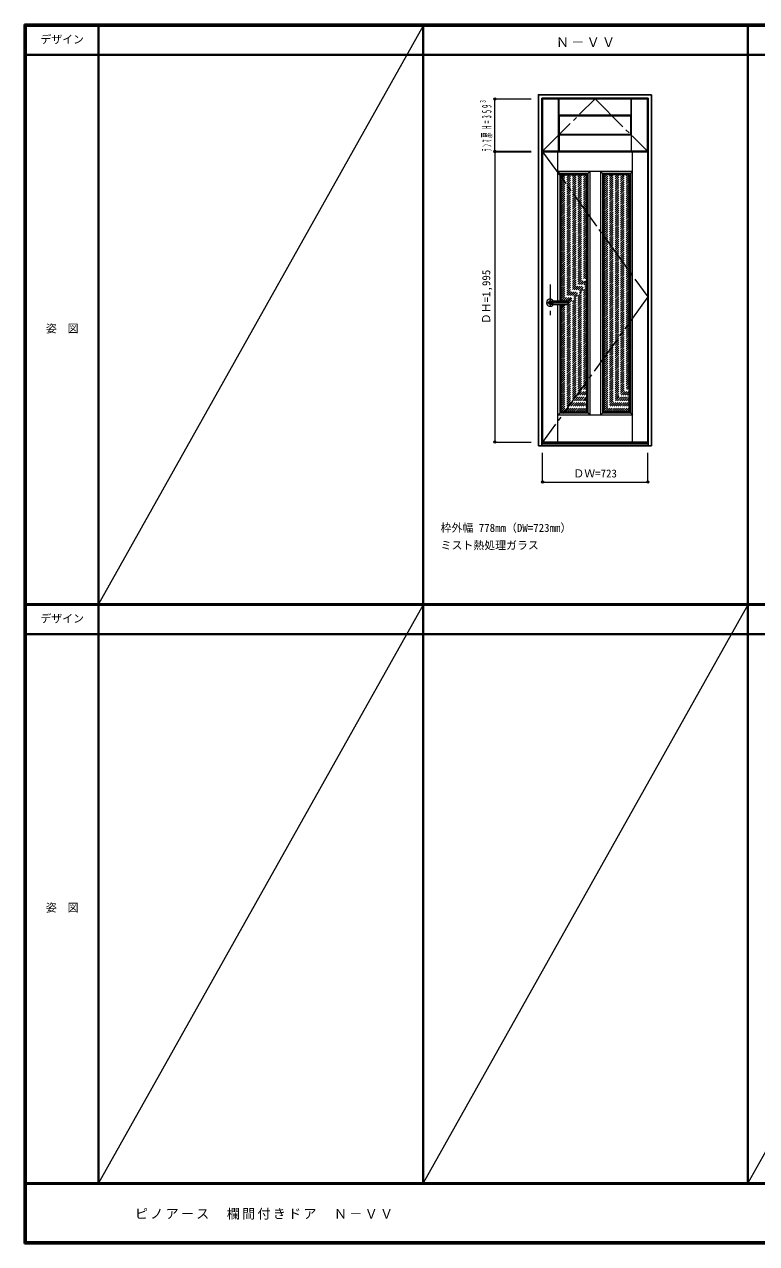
# Model space of a CAD drawing. Units: millimetres, scale not verified. Extents: x -6000 to 5700, y -4307 to 4175.
# Drawn here: x -6000 to -966, y -4205 to 4175 of the extents above; entities that cross this region are included whole.
import ezdxf
from ezdxf.enums import TextEntityAlignment as Align

# ---------------------------------------------------------------- set-up
doc = ezdxf.new("R2010")
doc.units = ezdxf.units.MM
doc.header["$LTSCALE"] = 30
doc.header["$PDMODE"] = 32
doc.header["$PDSIZE"] = 15
for name, pattern in [('CHAIN1', [8, 5, -1, 1, -1]), ('CHAIN2', [12, 9, -1, 1, -1]), ('DASHED1', [1.8, 1.2, -0.6])]:
    doc.linetypes.add(name, pattern=pattern)
for name, color, linetype, lineweight in [('0-1_通り芯', 4, 'CHAIN1', 9), ('0-2_扉', 3, 'Continuous', 25), ('0-3_仕上げ', 7, 'Continuous', 18), ('0-4_枠', 3, 'Continuous', 25), ('0-5_レバー', 3, 'Continuous', 25), ('0-7', 7, 'CHAIN2', 18), ('0-B_寸法', 4, 'Continuous', 9), ('0-C_ハッチ', 4, 'DASHED1', 9), ('F-1_枠', 6, 'Continuous', 40), ('F-A_文字', 7, 'Continuous', 18)]:
    doc.layers.add(name, color=color, linetype=linetype, lineweight=lineweight)
doc.layers.add('0-A_文字', color=7, linetype='Continuous')
doc.styles.add('ＭＳ ゴシック', font='')
doc.styles.get('ＭＳ ゴシック').set_extended_font_data('MS Gothic')

msp = doc.modelspace()

# ---------------------------------------------------------------- linework, layer by layer
at = {"layer": '0-1_通り芯'}
for p, q in [((-2385.8, 2386.75), (-2385.8, 2176.75)), ((-2253.3, 2261.75), (-2430.8, 2261.75))]:
    msp.add_line(p, q, dxfattribs=at)
at = {"layer": '0-2_扉'}
for p, q in [((-2438.3, 3303.25), (-2438.3, 3662.25)), ((-2438.3, 3662.25), (-1715.3, 3662.25)), ((-1713.8, 1304.25), (-1713.8, 3299.25)), ((-2436.8, 1304.25), (-1713.8, 1304.25))]:
    msp.add_line(p, q, dxfattribs=at)
for points in [[(-2438.3, 3303.25), (-1715.3, 3303.25), (-1715.3, 3662.25)], [(-2436.8, 1304.25), (-2436.8, 3299.25), (-1713.8, 3299.25)]]:
    msp.add_lwpolyline(points, dxfattribs=at)
at = {"layer": '0-3_仕上げ'}
for p, q in [((-2327.3, 3303.25), (-2327.3, 3662.25)), ((-2325.8, 3549.75), (-2325.8, 3662.25)), ((-2324.3, 3551.25), (-2324.3, 3662.25)), ((-1829.3, 3551.25), (-1829.3, 3662.25)), ((-1827.8, 3549.75), (-1827.8, 3662.25)), ((-1826.3, 3303.25), (-1826.3, 3662.25)), ((-1829.3, 3551.25), (-2324.3, 3551.25)), ((-2325.8, 3415.75), (-2325.8, 3303.25)), ((-2324.3, 3414.25), (-2324.3, 3303.25)), ((-1829.3, 3414.25), (-2324.3, 3414.25)), ((-1829.3, 3414.25), (-1829.3, 3303.25)), ((-1827.8, 3415.75), (-1827.8, 3303.25)), ((-2331.8, 2273.25), (-2331.8, 3299.25)), ((-1818.8, 1304.25), (-1818.8, 3299.25)), ((-2331.8, 3164.25), (-2316.8, 3149.25)), ((-1818.8, 3164.25), (-2331.8, 3164.25)), ((-2112.3, 3164.25), (-2127.3, 3149.25)), ((-2112.3, 3164.25), (-2112.3, 1489.25)), ((-2038.3, 3164.25), (-2023.3, 3149.25)), ((-2038.3, 3164.25), (-2038.3, 1489.25)), ((-1818.8, 3164.25), (-1833.8, 3149.25)), ((-2331.8, 1304.25), (-2331.8, 2250.25)), ((-2316.8, 1504.25), (-2331.8, 1489.25)), ((-1818.8, 1489.25), (-2331.8, 1489.25)), ((-2127.3, 1504.25), (-2112.3, 1489.25)), ((-2023.3, 1504.25), (-2038.3, 1489.25)), ((-1833.8, 1504.25), (-1818.8, 1489.25))]:
    msp.add_line(p, q, dxfattribs=at)
at = {"layer": '0-3_仕上げ', "color": 3, "lineweight": 25}
for p, q in [((-2323.3, 3418.25), (-2323.3, 3547.25)), ((-2323.3, 3547.25), (-1830.3, 3547.25)), ((-2316.8, 3149.25), (-2127.3, 3149.25)), ((-2316.8, 2273.25), (-2316.8, 3149.25)), ((-2127.3, 3149.25), (-2127.3, 1504.25)), ((-2023.3, 3149.25), (-2023.3, 1504.25)), ((-1833.8, 3149.25), (-2023.3, 3149.25)), ((-1833.8, 1504.25), (-1833.8, 3149.25)), ((-2316.8, 1504.25), (-2316.8, 2250.25)), ((-2316.8, 1504.25), (-2127.3, 1504.25)), ((-1833.8, 1504.25), (-2023.3, 1504.25))]:
    msp.add_line(p, q, dxfattribs=at)
at = {"layer": '0-3_仕上げ', "color": 4, "lineweight": 9}
for p, q in [((-2308.8, 3141.25), (-2135.3, 3141.25)), ((-2308.8, 2273.25), (-2308.8, 3141.25)), ((-2135.3, 3141.25), (-2135.3, 1512.25)), ((-2015.3, 3141.25), (-2015.3, 1512.25)), ((-1841.8, 3141.25), (-2015.3, 3141.25)), ((-1841.8, 1512.25), (-1841.8, 3141.25)), ((-2308.8, 1512.25), (-2308.8, 2250.25)), ((-2308.8, 1512.25), (-2135.3, 1512.25)), ((-1841.8, 1512.25), (-2015.3, 1512.25))]:
    msp.add_line(p, q, dxfattribs=at)
at = {"layer": '0-3_仕上げ'}
for points in [[(-2324.3, 3551.25), (-2325.8, 3549.75), (-2323.3, 3547.25)], [(-1829.3, 3551.25), (-1827.8, 3549.75), (-1830.3, 3547.25)], [(-2324.3, 3414.25), (-2325.8, 3415.75), (-2323.3, 3418.25)], [(-1829.3, 3414.25), (-1827.8, 3415.75), (-1830.3, 3418.25)]]:
    msp.add_lwpolyline(points, dxfattribs=at)
at = {"layer": '0-3_仕上げ', "color": 3, "lineweight": 25}
msp.add_lwpolyline([(-2323.3, 3418.25), (-1830.3, 3418.25), (-1830.3, 3547.25)], dxfattribs=at)
at = {"layer": '0-4_枠'}
for p, q in [((-1687.8, 1279.25), (-1687.8, 3691.25)), ((-1711.8, 1279.25), (-1711.8, 3667.25)), ((-2465.8, 1279.25), (-1687.8, 1279.25)), ((-2441.8, 1294.25), (-1711.8, 1294.25)), ((-2441.8, 1291.25), (-1711.8, 1291.25))]:
    msp.add_line(p, q, dxfattribs=at)
for points in [[(-2465.8, 1279.25), (-2465.8, 3691.25), (-1687.8, 3691.25)], [(-2441.8, 1279.25), (-2441.8, 3667.25), (-1711.8, 3667.25)]]:
    msp.add_lwpolyline(points, dxfattribs=at)
at = {"layer": '0-5_レバー'}
for p, q in [((-2385.8, 2271.25), (-2366.8, 2271.25)), ((-2366.8, 2272.25), (-2365.8, 2273.25)), ((-2366.8, 2251.25), (-2366.8, 2272.25)), ((-2365.8, 2273.25), (-2261.8, 2273.25)), ((-2260.8, 2272.25), (-2261.8, 2273.25)), ((-2260.8, 2251.25), (-2260.8, 2272.25)), ((-2385.8, 2252.25), (-2366.8, 2252.25)), ((-2366.8, 2251.25), (-2365.8, 2250.25)), ((-2261.8, 2250.25), (-2365.8, 2250.25)), ((-2260.8, 2251.25), (-2261.8, 2250.25))]:
    msp.add_line(p, q, dxfattribs=at)
at = {"layer": '0-5_レバー', "color": 4, "lineweight": 9}
for p, q in [((-2365.8, 2250.25), (-2365.8, 2273.25)), ((-2261.8, 2273.25), (-2261.8, 2250.25))]:
    msp.add_line(p, q, dxfattribs=at)
for radius, start, end in [(24.55, 27.93255, 332.06745), (11, 59.72736, 300.27264)]:
    msp.add_arc((-2385.8, 2261.75), radius, start, end, dxfattribs=at)
at = {"layer": '0-5_レバー'}
msp.add_arc((-2385.8, 2261.75), 9.5, 90, 270, dxfattribs=at)
at = {"layer": '0-7'}
for p, q in [((-2436.8, 3299.25), (-1713.8, 2301.75)), ((-1713.8, 2301.75), (-2436.8, 1304.25))]:
    msp.add_line(p, q, dxfattribs=at)
msp.add_lwpolyline([(-2438.3, 3303.25), (-2076.8, 3662.25), (-1715.3, 3303.25)], dxfattribs=at)
at = {"layer": '0-B_寸法'}
for p, q in [((-2765.8, 3303.25), (-2765.8, 3662.25)), ((-2765.8, 3662.25), (-2515.8, 3662.25)), ((-2765.8, 3303.25), (-2515.8, 3303.25)), ((-2765.8, 3299.25), (-2515.8, 3299.25)), ((-2765.8, 3299.25), (-2765.8, 1304.25)), ((-2765.8, 1304.25), (-2515.8, 1304.25)), ((-2436.8, 1029.25), (-2436.8, 1229.25)), ((-1713.8, 1029.25), (-1713.8, 1229.25)), ((-2436.8, 1029.25), (-1713.8, 1029.25))]:
    msp.add_line(p, q, dxfattribs=at)
at = {"layer": '0-B_寸法', "color": 7}
for p in [(-2765.8, 3662.25), (-2765.8, 3303.25), (-2765.8, 3299.25), (-2765.8, 1304.25), (-2436.8, 1029.25), (-1713.8, 1029.25)]:
    msp.add_point(p, dxfattribs=at)
at = {"layer": '0-C_ハッチ'}
for p, q in [((-2308.8, 2968.89), (-2136.44, 3141.25)), ((-2308.8, 2983.03), (-2150.58, 3141.25)), ((-2308.8, 2997.17), (-2164.72, 3141.25)), ((-2308.8, 3011.31), (-2178.86, 3141.25)), ((-2308.8, 3025.46), (-2193.01, 3141.25)), ((-2308.8, 3039.6), (-2207.15, 3141.25)), ((-2308.8, 3053.74), (-2221.29, 3141.25)), ((-2308.8, 3067.88), (-2235.43, 3141.25)), ((-2308.8, 3082.03), (-2249.57, 3141.25)), ((-2308.8, 3096.17), (-2263.72, 3141.25)), ((-2308.8, 3110.31), (-2277.86, 3141.25)), ((-2308.8, 3124.45), (-2292, 3141.25)), ((-2308.8, 3138.59), (-2306.14, 3141.25)), ((-2308.8, 2954.75), (-2135.3, 3128.25)), ((-2308.8, 2940.6), (-2135.3, 3114.1)), ((-2015.3, 2979.55), (-1853.6, 3141.25)), ((-2015.3, 2993.69), (-1867.74, 3141.25)), ((-2015.3, 3007.83), (-1881.88, 3141.25)), ((-2015.3, 3021.97), (-1896.02, 3141.25)), ((-2015.3, 3036.11), (-1910.16, 3141.25)), ((-2015.3, 3050.26), (-1924.31, 3141.25)), ((-2015.3, 3064.4), (-1938.45, 3141.25)), ((-2015.3, 3078.54), (-1952.59, 3141.25)), ((-2015.3, 3092.68), (-1966.73, 3141.25)), ((-2015.3, 3106.82), (-1980.87, 3141.25)), ((-2015.3, 3120.97), (-1995.02, 3141.25)), ((-2015.3, 3135.11), (-2009.16, 3141.25)), ((-2015.3, 2965.4), (-1841.8, 3138.9)), ((-2015.3, 2951.26), (-1841.8, 3124.76)), ((-2015.3, 2937.12), (-1841.8, 3110.62)), ((-2308.8, 2926.46), (-2135.3, 3099.96)), ((-2308.8, 2912.32), (-2135.3, 3085.82)), ((-2308.8, 2898.18), (-2135.3, 3071.68)), ((-2308.8, 2884.04), (-2135.3, 3057.54)), ((-2308.8, 2869.89), (-2135.3, 3043.39)), ((-2308.8, 2855.75), (-2135.3, 3029.25)), ((-2015.3, 2922.98), (-1841.8, 3096.48)), ((-2015.3, 2908.83), (-1841.8, 3082.33)), ((-2015.3, 2894.69), (-1841.8, 3068.19)), ((-2015.3, 2880.55), (-1841.8, 3054.05)), ((-2015.3, 2866.41), (-1841.8, 3039.91)), ((-2015.3, 2852.27), (-1841.8, 3025.77)), ((-2308.8, 2841.61), (-2135.3, 3015.11)), ((-2308.8, 2827.47), (-2135.3, 3000.97)), ((-2308.8, 2813.32), (-2135.3, 2986.82)), ((-2308.8, 2799.18), (-2135.3, 2972.68)), ((-2308.8, 2785.04), (-2135.3, 2958.54)), ((-2308.8, 2770.9), (-2135.3, 2944.4)), ((-2015.3, 2838.12), (-1841.8, 3011.62)), ((-2015.3, 2823.98), (-1841.8, 2997.48)), ((-2015.3, 2809.84), (-1841.8, 2983.34)), ((-2015.3, 2795.7), (-1841.8, 2969.2)), ((-2015.3, 2781.56), (-1841.8, 2955.06)), ((-2015.3, 2767.41), (-1841.8, 2940.91)), ((-2308.8, 2756.76), (-2135.3, 2930.26)), ((-2308.8, 2742.61), (-2135.3, 2916.11)), ((-2308.8, 2728.47), (-2135.3, 2901.97)), ((-2308.8, 2714.33), (-2135.3, 2887.83)), ((-2308.8, 2700.19), (-2135.3, 2873.69)), ((-2308.8, 2686.05), (-2135.3, 2859.55)), ((-2015.3, 2753.27), (-1841.8, 2926.77)), ((-2015.3, 2739.13), (-1841.8, 2912.63)), ((-2015.3, 2724.99), (-1841.8, 2898.49)), ((-2015.3, 2710.84), (-1841.8, 2884.34)), ((-2015.3, 2696.7), (-1841.8, 2870.2)), ((-2015.3, 2682.56), (-1841.8, 2856.06)), ((-2308.8, 2671.9), (-2135.3, 2845.4)), ((-2308.8, 2657.76), (-2135.3, 2831.26)), ((-2308.8, 2643.62), (-2135.3, 2817.12)), ((-2308.8, 2629.48), (-2135.3, 2802.98)), ((-2308.8, 2615.33), (-2135.3, 2788.83)), ((-2308.8, 2601.19), (-2135.3, 2774.69)), ((-2015.3, 2668.42), (-1841.8, 2841.92)), ((-2015.3, 2654.28), (-1841.8, 2827.78)), ((-2015.3, 2640.13), (-1841.8, 2813.63)), ((-2015.3, 2625.99), (-1841.8, 2799.49)), ((-2015.3, 2611.85), (-1841.8, 2785.35)), ((-2015.3, 2597.71), (-1841.8, 2771.21)), ((-2308.8, 2587.05), (-2135.3, 2760.55)), ((-2308.8, 2572.91), (-2135.3, 2746.41)), ((-2308.8, 2558.77), (-2135.3, 2732.27)), ((-2308.8, 2544.62), (-2135.3, 2718.12)), ((-2308.8, 2530.48), (-2135.3, 2703.98)), ((-2308.8, 2516.34), (-2135.3, 2689.84)), ((-2015.3, 2583.57), (-1841.8, 2757.07)), ((-2015.3, 2569.42), (-1841.8, 2742.92)), ((-2015.3, 2555.28), (-1841.8, 2728.78)), ((-2015.3, 2541.14), (-1841.8, 2714.64)), ((-2015.3, 2527), (-1841.8, 2700.5)), ((-2015.3, 2512.85), (-1841.8, 2686.35)), ((-2308.8, 2502.2), (-2135.3, 2675.7)), ((-2308.8, 2488.06), (-2135.3, 2661.56)), ((-2308.8, 2473.91), (-2135.3, 2647.41)), ((-2308.8, 2459.77), (-2135.3, 2633.27)), ((-2308.8, 2445.63), (-2135.3, 2619.13)), ((-2308.8, 2431.49), (-2135.3, 2604.99)), ((-2015.3, 2498.71), (-1841.8, 2672.21)), ((-2015.3, 2484.57), (-1841.8, 2658.07)), ((-2015.3, 2470.43), (-1841.8, 2643.93)), ((-2015.3, 2456.29), (-1841.8, 2629.79)), ((-2015.3, 2442.14), (-1841.8, 2615.64)), ((-2015.3, 2428), (-1841.8, 2601.5)), ((-2308.8, 2417.34), (-2135.3, 2590.84)), ((-2308.8, 2403.2), (-2135.3, 2576.7)), ((-2308.8, 2389.06), (-2135.3, 2562.56)), ((-2308.8, 2374.92), (-2135.3, 2548.42)), ((-2308.8, 2360.78), (-2135.3, 2534.28)), ((-2308.8, 2346.63), (-2135.3, 2520.13)), ((-2015.3, 2413.86), (-1841.8, 2587.36)), ((-2015.3, 2399.72), (-1841.8, 2573.22)), ((-2015.3, 2385.58), (-1841.8, 2559.08)), ((-2015.3, 2371.43), (-1841.8, 2544.93)), ((-2015.3, 2357.29), (-1841.8, 2530.79)), ((-2015.3, 2343.15), (-1841.8, 2516.65)), ((-2308.8, 2332.49), (-2135.3, 2505.99)), ((-2308.8, 2318.35), (-2135.3, 2491.85)), ((-2308.8, 2304.21), (-2135.3, 2477.71)), ((-2308.8, 2290.07), (-2135.3, 2463.57)), ((-2308.8, 2275.92), (-2135.3, 2449.42)), ((-2297.33, 2273.25), (-2135.3, 2435.28)), ((-2015.3, 2329.01), (-1841.8, 2502.51)), ((-2015.3, 2314.86), (-1841.8, 2488.36)), ((-2015.3, 2300.72), (-1841.8, 2474.22)), ((-2015.3, 2286.58), (-1841.8, 2460.08)), ((-2015.3, 2272.44), (-1841.8, 2445.94)), ((-2015.3, 2258.3), (-1841.8, 2431.8)), ((-2308.8, 2191.07), (-2135.3, 2364.57)), ((-2308.8, 2176.93), (-2135.3, 2350.43)), ((-2283.19, 2273.25), (-2135.3, 2421.14)), ((-2269.05, 2273.25), (-2135.3, 2407)), ((-2260.8, 2267.35), (-2135.3, 2392.85)), ((-2260.8, 2253.21), (-2135.3, 2378.71)), ((-2015.3, 2244.15), (-1841.8, 2417.65)), ((-2015.3, 2230.01), (-1841.8, 2403.51)), ((-2015.3, 2215.87), (-1841.8, 2389.37)), ((-2015.3, 2201.73), (-1841.8, 2375.23)), ((-2015.3, 2187.59), (-1841.8, 2361.09)), ((-2015.3, 2173.44), (-1841.8, 2346.94)), ((-2308.8, 2162.79), (-2135.3, 2336.29)), ((-2308.8, 2148.64), (-2135.3, 2322.14)), ((-2308.8, 2134.5), (-2135.3, 2308)), ((-2308.8, 2120.36), (-2135.3, 2293.86)), ((-2308.8, 2106.22), (-2135.3, 2279.72)), ((-2308.8, 2092.08), (-2135.3, 2265.58)), ((-2015.3, 2159.3), (-1841.8, 2332.8)), ((-2015.3, 2145.16), (-1841.8, 2318.66)), ((-2015.3, 2131.02), (-1841.8, 2304.52)), ((-2015.3, 2116.88), (-1841.8, 2290.38)), ((-2015.3, 2102.73), (-1841.8, 2276.23)), ((-2308.8, 2077.93), (-2135.3, 2251.43)), ((-2308.8, 2219.35), (-2277.9, 2250.25)), ((-2308.8, 2233.5), (-2292.05, 2250.25)), ((-2308.8, 2247.64), (-2306.19, 2250.25)), ((-2308.8, 2205.21), (-2263.76, 2250.25)), ((-2308.8, 2063.79), (-2135.3, 2237.29)), ((-2308.8, 2049.65), (-2135.3, 2223.15)), ((-2308.8, 2035.51), (-2135.3, 2209.01)), ((-2308.8, 2021.36), (-2135.3, 2194.86)), ((-2308.8, 2007.22), (-2135.3, 2180.72)), ((-2015.3, 2088.59), (-1841.8, 2262.09)), ((-2015.3, 2074.45), (-1841.8, 2247.95)), ((-2015.3, 2060.31), (-1841.8, 2233.81)), ((-2015.3, 2046.16), (-1841.8, 2219.66)), ((-2015.3, 2032.02), (-1841.8, 2205.52)), ((-2015.3, 2017.88), (-1841.8, 2191.38)), ((-2308.8, 1993.08), (-2135.3, 2166.58)), ((-2308.8, 1978.94), (-2135.3, 2152.44)), ((-2308.8, 1964.8), (-2135.3, 2138.3)), ((-2308.8, 1950.65), (-2135.3, 2124.15)), ((-2308.8, 1936.51), (-2135.3, 2110.01)), ((-2308.8, 1922.37), (-2135.3, 2095.87)), ((-2015.3, 2003.74), (-1841.8, 2177.24)), ((-2015.3, 1989.6), (-1841.8, 2163.1)), ((-2015.3, 1975.45), (-1841.8, 2148.95)), ((-2015.3, 1961.31), (-1841.8, 2134.81)), ((-2015.3, 1947.17), (-1841.8, 2120.67)), ((-2015.3, 1933.03), (-1841.8, 2106.53)), ((-2308.8, 1908.23), (-2135.3, 2081.73)), ((-2308.8, 1894.09), (-2135.3, 2067.59)), ((-2308.8, 1879.94), (-2135.3, 2053.44)), ((-2308.8, 1865.8), (-2135.3, 2039.3)), ((-2308.8, 1851.66), (-2135.3, 2025.16)), ((-2015.3, 1918.89), (-1841.8, 2092.39)), ((-2015.3, 1904.74), (-1841.8, 2078.24)), ((-2015.3, 1890.6), (-1841.8, 2064.1)), ((-2015.3, 1876.46), (-1841.8, 2049.96)), ((-2015.3, 1862.32), (-1841.8, 2035.82)), ((-2015.3, 1848.17), (-1841.8, 2021.67)), ((-2308.8, 1837.52), (-2135.3, 2011.02)), ((-2308.8, 1823.38), (-2135.3, 1996.88)), ((-2308.8, 1809.23), (-2135.3, 1982.73)), ((-2308.8, 1795.09), (-2135.3, 1968.59)), ((-2308.8, 1780.95), (-2135.3, 1954.45)), ((-2308.8, 1766.81), (-2135.3, 1940.31)), ((-2015.3, 1834.03), (-1841.8, 2007.53)), ((-2015.3, 1819.89), (-1841.8, 1993.39)), ((-2015.3, 1805.75), (-1841.8, 1979.25)), ((-2015.3, 1791.61), (-1841.8, 1965.11)), ((-2015.3, 1777.46), (-1841.8, 1950.96)), ((-2015.3, 1763.32), (-1841.8, 1936.82)), ((-2308.8, 1752.66), (-2135.3, 1926.16)), ((-2308.8, 1738.52), (-2135.3, 1912.02)), ((-2308.8, 1724.38), (-2135.3, 1897.88)), ((-2308.8, 1710.24), (-2135.3, 1883.74)), ((-2308.8, 1696.1), (-2135.3, 1869.6)), ((-2308.8, 1681.95), (-2135.3, 1855.45)), ((-2015.3, 1749.18), (-1841.8, 1922.68)), ((-2015.3, 1735.04), (-1841.8, 1908.54)), ((-2015.3, 1720.9), (-1841.8, 1894.4)), ((-2015.3, 1706.75), (-1841.8, 1880.25)), ((-2015.3, 1692.61), (-1841.8, 1866.11)), ((-2015.3, 1678.47), (-1841.8, 1851.97)), ((-2308.8, 1667.81), (-2135.3, 1841.31)), ((-2308.8, 1653.67), (-2135.3, 1827.17)), ((-2308.8, 1639.53), (-2135.3, 1813.03)), ((-2308.8, 1625.39), (-2135.3, 1798.89)), ((-2308.8, 1611.24), (-2135.3, 1784.74)), ((-2308.8, 1597.1), (-2135.3, 1770.6)), ((-2015.3, 1664.33), (-1841.8, 1837.83)), ((-2015.3, 1650.18), (-1841.8, 1823.68)), ((-2015.3, 1636.04), (-1841.8, 1809.54)), ((-2015.3, 1621.9), (-1841.8, 1795.4)), ((-2015.3, 1607.76), (-1841.8, 1781.26)), ((-2015.3, 1593.62), (-1841.8, 1767.12)), ((-2308.8, 1582.96), (-2135.3, 1756.46)), ((-2308.8, 1568.82), (-2135.3, 1742.32)), ((-2308.8, 1554.67), (-2135.3, 1728.17)), ((-2308.8, 1540.53), (-2135.3, 1714.03)), ((-2308.8, 1526.39), (-2135.3, 1699.89)), ((-2308.8, 1512.25), (-2135.3, 1685.75)), ((-2015.3, 1579.47), (-1841.8, 1752.97)), ((-2015.3, 1565.33), (-1841.8, 1738.83)), ((-2015.3, 1551.19), (-1841.8, 1724.69)), ((-2015.3, 1537.05), (-1841.8, 1710.55)), ((-2015.3, 1522.91), (-1841.8, 1696.41)), ((-2011.81, 1512.25), (-1841.8, 1682.26)), ((-2294.66, 1512.25), (-2135.3, 1671.61)), ((-2280.51, 1512.25), (-2135.3, 1657.46)), ((-2266.37, 1512.25), (-2135.3, 1643.32)), ((-2252.23, 1512.25), (-2135.3, 1629.18)), ((-2238.09, 1512.25), (-2135.3, 1615.04)), ((-2223.95, 1512.25), (-2135.3, 1600.9)), ((-1997.67, 1512.25), (-1841.8, 1668.12)), ((-1983.53, 1512.25), (-1841.8, 1653.98)), ((-1969.39, 1512.25), (-1841.8, 1639.84)), ((-1955.24, 1512.25), (-1841.8, 1625.69)), ((-1941.1, 1512.25), (-1841.8, 1611.55)), ((-1926.96, 1512.25), (-1841.8, 1597.41)), ((-2209.8, 1512.25), (-2135.3, 1586.75)), ((-2195.66, 1512.25), (-2135.3, 1572.61)), ((-2181.52, 1512.25), (-2135.3, 1558.47)), ((-2167.38, 1512.25), (-2135.3, 1544.33)), ((-2153.23, 1512.25), (-2135.3, 1530.18)), ((-2139.09, 1512.25), (-2135.3, 1516.04)), ((-1912.82, 1512.25), (-1841.8, 1583.27)), ((-1898.68, 1512.25), (-1841.8, 1569.13)), ((-1884.53, 1512.25), (-1841.8, 1554.98)), ((-1870.39, 1512.25), (-1841.8, 1540.84)), ((-1856.25, 1512.25), (-1841.8, 1526.7)), ((-1842.11, 1512.25), (-1841.8, 1512.56))]:
    msp.add_line(p, q, dxfattribs=at)
at = {"layer": 'F-1_枠'}
for p, q in [((-6000, 4175), (5700, 4175)), ((-6000, 4175), (-6000, -4205)), ((-6000, 4170), (5700, 4170)), ((-6000, 4165), (5700, 4165)), ((-5995, 4175), (-5995, -4205)), ((-5990, 4175), (-5990, -4205)), ((-5490, 4175), (-5490, -3790)), ((-3258.4, 4175), (-3258.4, -3790)), ((-1026.8, 4175), (-1026.8, -3790)), ((-6000, 3965), (5700, 3965)), ((-6000, 190.5), (5700, 190.5)), ((-6000, 187.5), (5700, 187.5)), ((-6000, 184.5), (5700, 184.5)), ((-6000, -15.5), (5700, -15.5)), ((5700, -3790), (-6000, -3790)), ((5700, -3795), (-6000, -3795)), ((5700, -4195), (-6000, -4195)), ((5700, -4200), (-6000, -4200)), ((5700, -4205), (-6000, -4205))]:
    msp.add_line(p, q, dxfattribs=at)
at = {"layer": 'F-A_文字'}
for p, q in [((-3258.4, 4165), (-5490, 190.5)), ((-3258.4, 184.5), (-5490, -3790)), ((-1026.8, 184.5), (-3258.4, -3790)), ((1204.8, 184.5), (-1026.8, -3790))]:
    msp.add_line(p, q, dxfattribs=at)

# ---------------------------------------------------------------- texts
at = {"layer": '0-A_文字', "style": 'ＭＳ ゴシック'}
for s, p in [('枠外幅 778mm（DW=723mm）', (-3138.4, 670.5)), ('ミスト熱処理ガラス', (-3138.4, 550.5))]:
    msp.add_text(s, height=54.99, dxfattribs=at).set_placement(p, align=Align.BOTTOM_LEFT)
at = {"layer": '0-A_文字', "insert": (-2345.1, 4020), "char_height": 65.98, "attachment_point": 7, "style": 'ＭＳ ゴシック'}
msp.add_mtext('\\T1.17;Ｎ－ＶＶ', dxfattribs=at)
at = {"layer": '0-B_寸法', "color": 7, "style": 'ＭＳ ゴシック'}
msp.add_text('ＤＨ=1,995', height=54.99, rotation=90, dxfattribs=at).set_placement((-2780.8, 2114.25), align=Align.BOTTOM_LEFT)
msp.add_text('ＤＷ=723', height=54.99, dxfattribs=at).set_placement((-2225.8, 1044.25), align=Align.BOTTOM_LEFT)
at = {"layer": '0-B_寸法', "color": 7, "insert": (-2780.8, 3302.75), "char_height": 65.98, "attachment_point": 7, "rotation": 90, "style": 'ＭＳ ゴシック'}
msp.add_mtext('\\T1.67;\\W0.4;ﾗﾝﾏ扉H=359³', dxfattribs=at)
at = {"layer": 'F-A_文字', "style": 'ＭＳ ゴシック'}
for s, p in [('デザイン', (-5890, 4027.5)), ('姿\u3000図', (-5852.5, 2040.25)), ('デザイン', (-5890, 47)), ('姿\u3000図', (-5852.5, -1940.25))]:
    msp.add_text(s, height=54.99, dxfattribs=at).set_placement(p, align=Align.BOTTOM_LEFT)
at = {"layer": 'F-A_文字', "insert": (-5240, -4040), "char_height": 65.98, "attachment_point": 7, "style": 'ＭＳ ゴシック'}
msp.add_mtext('\\T1.17;ピノアース\u3000欄間付きドア\u3000Ｎ－ＶＶ', dxfattribs=at)

doc.saveas('drawing.dxf')
